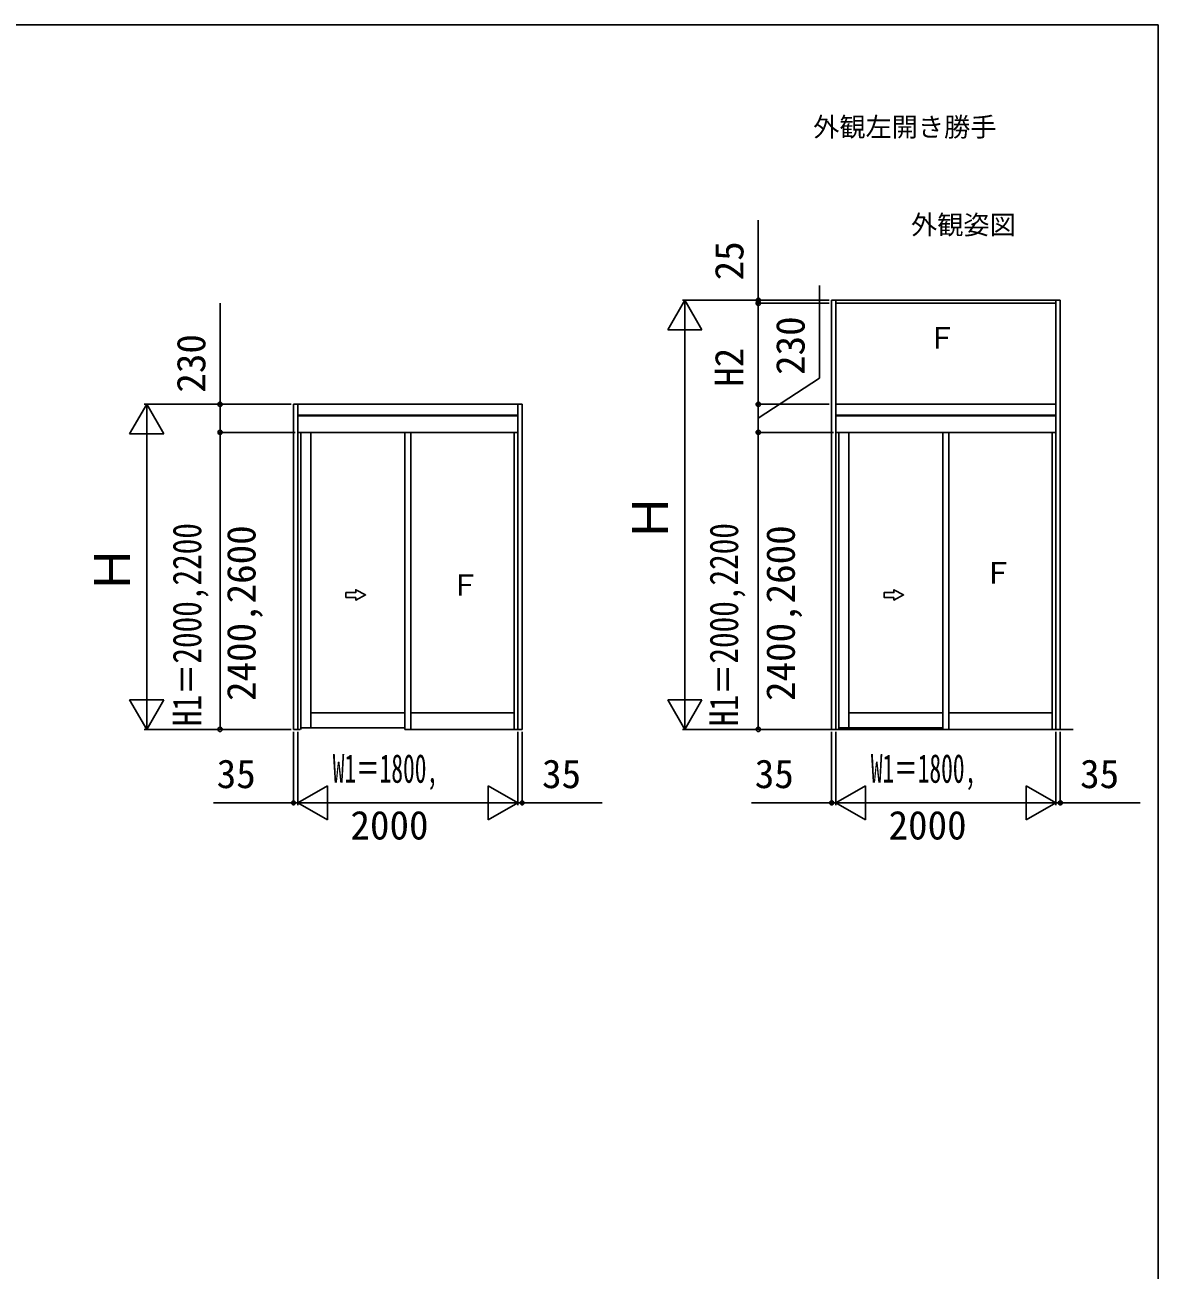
# Model space of a CAD drawing. Units: millimetres, scale not verified. Extents: x -700 to 700, y -1043 to 1038.
# Drawn here: x 237 to 700, y 488 to 997 of the extents above; entities that cross this region are included whole.
import ezdxf
from ezdxf.enums import TextEntityAlignment as Align

# ---------------------------------------------------------------- set-up
doc = ezdxf.new("R2010")
doc.units = ezdxf.units.MM
doc.header["$LTSCALE"] = 6
for name, color, linetype in [('0-1_USER1', 3, 'Continuous'), ('0-6_YKK_A1', 4, 'Continuous'), ('0-7_YKK_D', 6, 'Continuous'), ('0-8_YKK_ZWAK', 7, 'Continuous')]:
    doc.layers.add(name, color=color, linetype=linetype)
doc.styles.add('ＭＳ ゴシック', font='')
doc.styles.get('ＭＳ ゴシック').set_extended_font_data('MS Gothic')

msp = doc.modelspace()

# ---------------------------------------------------------------- linework, layer by layer
at = {"layer": '0-6_YKK_A1'}
for p, q in [((566.5, 708.7), (566.5, 884.15)), ((566.5, 884.15), (660, 884.15)), ((568.25, 708.7), (568.25, 884.15)), ((568.25, 882.9), (658.25, 882.9)), ((658.25, 708.7), (658.25, 884.15)), ((660, 884.15), (660, 708.7)), ((346.5, 708.7), (346.5, 841.65)), ((346.5, 841.65), (440, 841.65)), ((348.25, 841.65), (438.25, 841.65)), ((348.25, 708.7), (348.25, 841.65)), ((438.25, 708.7), (438.25, 841.65)), ((440, 841.65), (440, 708.7)), ((568.25, 841.65), (658.25, 841.65)), ((568.25, 841.65), (658.25, 841.65)), ((348.25, 837.2), (438.25, 837.2)), ((348.25, 836.95), (438.25, 836.95)), ((568.25, 837.2), (658.25, 837.2)), ((568.25, 836.95), (658.25, 836.95)), ((348.25, 830.15), (438.25, 830.15)), ((349.5, 830.15), (349.5, 708.7)), ((353.6, 830.15), (353.6, 709.3)), ((392, 830.15), (353.6, 830.15)), ((392, 830.15), (392, 708.7)), ((394.5, 830.15), (394.5, 708.7)), ((436.75, 708.7), (436.75, 830.15)), ((568.25, 830.15), (658.25, 830.15)), ((569.5, 830.15), (569.5, 708.7)), ((573.6, 830.15), (573.6, 709.3)), ((612, 830.15), (573.6, 830.15)), ((612, 830.15), (612, 708.7)), ((614.5, 830.15), (614.5, 708.7)), ((656.75, 708.7), (656.75, 830.15)), ((367.97, 764.681), (371.97, 764.681)), ((367.97, 764.681), (367.97, 762.681)), ((375.97, 763.681), (371.97, 765.808)), ((371.97, 764.681), (371.97, 765.808)), ((375.97, 763.681), (371.97, 761.554)), ((587.97, 764.681), (591.97, 764.681)), ((587.97, 764.681), (587.97, 762.681)), ((595.97, 763.681), (591.97, 765.808)), ((591.97, 764.681), (591.97, 765.808)), ((595.97, 763.681), (591.97, 761.554)), ((367.97, 762.681), (371.97, 762.681)), ((371.97, 761.554), (371.97, 762.681)), ((587.97, 762.681), (591.97, 762.681)), ((591.97, 761.554), (591.97, 762.681)), ((392, 715.5), (353.6, 715.5)), ((436.75, 715.5), (394.5, 715.5)), ((612, 715.5), (573.6, 715.5)), ((656.75, 715.5), (614.5, 715.5)), ((348.25, 708.7), (346.5, 708.7)), ((348.25, 708.7), (349.3, 708.7)), ((392, 709.3), (349.5, 709.3)), ((440, 708.7), (392, 708.7)), ((557.448, 708.7), (665.254, 708.7)), ((568.25, 708.7), (566.5, 708.7)), ((568.25, 708.7), (569.3, 708.7)), ((612, 709.3), (569.5, 709.3)), ((660, 708.7), (612, 708.7))]:
    msp.add_line(p, q, dxfattribs=at)
for points in [[(371.97, 762.681), (367.97, 762.681), (367.97, 764.681), (371.97, 764.681), (371.97, 765.808), (375.97, 763.681), (371.97, 761.554)], [(591.97, 762.681), (587.97, 762.681), (587.97, 764.681), (591.97, 764.681), (591.97, 765.808), (595.97, 763.681), (591.97, 761.554)]]:
    msp.add_lwpolyline(points, close=True, dxfattribs=at)
at = {"layer": '0-7_YKK_D'}
for p, q in [((536.5, 884.15), (536.5, 916.859)), ((506.5, 884.15), (499.5, 872.026)), ((565.5, 884.15), (505.5, 884.15)), ((506.5, 884.15), (513.5, 872.026)), ((506.5, 884.15), (506.5, 859.901)), ((565.5, 884.15), (535.5, 884.15)), ((565.5, 882.9), (535.5, 882.9)), ((565.5, 882.9), (535.5, 882.9)), ((536.5, 882.9), (536.5, 884.15)), ((536.5, 882.9), (536.5, 841.65)), ((536.5, 882.9), (536.5, 879.5)), ((499.5, 872.026), (513.5, 872.026)), ((506.5, 870.15), (506.5, 722.7)), ((286.5, 841.65), (279.5, 829.526)), ((345.5, 841.65), (285.5, 841.65)), ((286.5, 841.65), (293.5, 829.526)), ((286.5, 841.65), (286.5, 817.401)), ((345.5, 841.65), (315.5, 841.65)), ((565.5, 841.65), (535.5, 841.65)), ((565.5, 841.65), (535.5, 841.65)), ((536.5, 841.65), (536.5, 830.15)), ((347.25, 830.15), (315.5, 830.15)), ((347.25, 830.15), (315.5, 830.15)), ((316.5, 830.15), (316.5, 708.7)), ((565.5, 830.15), (535.5, 830.15)), ((567.25, 830.15), (535.5, 830.15)), ((536.5, 830.15), (536.5, 708.7)), ((279.5, 829.526), (293.5, 829.526)), ((286.5, 827.65), (286.5, 722.7)), ((286.5, 708.7), (286.5, 732.949)), ((506.5, 708.7), (506.5, 732.949)), ((286.5, 708.7), (279.5, 720.824)), ((293.5, 720.824), (279.5, 720.824)), ((286.5, 708.7), (293.5, 720.824)), ((506.5, 708.7), (499.5, 720.824)), ((513.5, 720.824), (499.5, 720.824)), ((506.5, 708.7), (513.5, 720.824)), ((345.5, 708.7), (285.5, 708.7)), ((345.5, 708.7), (315.5, 708.7)), ((346.5, 707.7), (346.5, 677.7)), ((348.25, 707.7), (348.25, 677.7)), ((348.25, 707.7), (348.25, 677.7)), ((438.25, 707.7), (438.25, 677.7)), ((438.25, 707.7), (438.25, 677.7)), ((440, 707.7), (440, 677.7)), ((565.5, 708.7), (505.5, 708.7)), ((565.5, 708.7), (535.5, 708.7)), ((566.5, 707.7), (566.5, 677.7)), ((568.25, 707.7), (568.25, 677.7)), ((568.25, 707.7), (568.25, 677.7)), ((658.25, 707.7), (658.25, 677.7)), ((658.25, 707.7), (658.25, 677.7)), ((660, 707.7), (660, 677.7)), ((348.25, 678.7), (360.374, 685.7)), ((360.374, 671.7), (360.374, 685.7)), ((438.25, 678.7), (426.126, 685.7)), ((426.126, 685.7), (426.126, 671.7)), ((568.25, 678.7), (580.374, 685.7)), ((580.374, 671.7), (580.374, 685.7)), ((658.25, 678.7), (646.126, 685.7)), ((646.126, 685.7), (646.126, 671.7)), ((346.5, 678.7), (313.791, 678.7)), ((348.25, 678.7), (346.5, 678.7)), ((348.25, 678.7), (351.65, 678.7)), ((348.25, 678.7), (360.374, 671.7)), ((348.25, 678.7), (372.499, 678.7)), ((362.25, 678.7), (424.25, 678.7)), ((438.25, 678.7), (414.001, 678.7)), ((438.25, 678.7), (426.126, 671.7)), ((438.25, 678.7), (434.85, 678.7)), ((438.25, 678.7), (440, 678.7)), ((440, 678.7), (472.709, 678.7)), ((566.5, 678.7), (533.791, 678.7)), ((568.25, 678.7), (566.5, 678.7)), ((568.25, 678.7), (571.65, 678.7)), ((568.25, 678.7), (580.374, 671.7)), ((568.25, 678.7), (592.499, 678.7)), ((582.25, 678.7), (644.25, 678.7)), ((658.25, 678.7), (634.001, 678.7)), ((658.25, 678.7), (646.126, 671.7)), ((658.25, 678.7), (654.85, 678.7)), ((658.25, 678.7), (660, 678.7)), ((660, 678.7), (692.709, 678.7))]:
    msp.add_line(p, q, dxfattribs=at)
for points in [[(536.5, 835.9), (561.5, 852.305), (561.5, 890.214)], [(316.5, 830.15), (316.5, 841.65), (316.5, 882.959)]]:
    msp.add_lwpolyline(points, dxfattribs=at)
for centre in [(536.5, 884.15), (536.5, 882.9), (536.5, 882.9), (316.5, 841.65), (536.5, 841.65), (536.5, 841.65), (316.5, 830.15), (316.5, 830.15), (536.5, 830.15), (536.5, 830.15), (316.5, 708.7), (536.5, 708.7), (346.5, 678.7), (440, 678.7), (566.5, 678.7), (660, 678.7)]:
    msp.add_circle(centre, 0.85, dxfattribs=at)
at = {"layer": '0-8_YKK_ZWAK'}
msp.add_line((-700, 996.7), (700, 996.7), dxfattribs=at)
msp.add_lwpolyline([(-700, -1043.3), (700, -1043.3), (700, 996.7)], dxfattribs=at)

# ---------------------------------------------------------------- texts
at = {"layer": '0-1_USER1', "style": 'ＭＳ ゴシック'}
for s, p in [('外観左開き勝手', (559, 948.7)), ('外観姿図', (599, 908.7))]:
    msp.add_text(s, height=7.845, dxfattribs=at).set_placement(p, align=Align.BOTTOM_LEFT)
at = {"layer": '0-6_YKK_A1', "style": 'ＭＳ ゴシック'}
for p in [(605.568, 861.7), (628.568, 765.7), (410.621, 760.7)]:
    msp.add_text('Ｆ', height=8.798, dxfattribs=at).set_placement(p, align=Align.BOTTOM_LEFT)
at = {"layer": '0-7_YKK_D', "style": 'ＭＳ ゴシック'}
for s, height, p in [('25', 11.73, (534, 892.268)), ('230', 11.73, (559, 853.623)), ('230', 11.73, (314, 846.368)), ('H2', 11.73, (534, 848.775)), ('Ｈ', 14.66, (504, 785.289)), ('2400,2600', 11.73, (334.5, 720.334)), ('2400,2600', 11.73, (555, 720.334)), ('Ｈ', 14.66, (284, 764.039))]:
    msp.add_text(s, height=height, rotation=90, dxfattribs=at).set_placement(p, align=Align.BOTTOM_LEFT)
at = {"layer": '0-7_YKK_D', "style": 'ＭＳ ゴシック', "width": 0.8}
for p in [(312.318, 710.043), (531.818, 710.043)]:
    msp.add_text('H1＝2000,2200', height=11.73, rotation=90, dxfattribs=at).set_placement(p, align=Align.BOTTOM_LEFT)
at = {"layer": '0-7_YKK_D', "style": 'ＭＳ ゴシック', "width": 0.6}
for p in [(362.541, 683.382), (582.541, 683.382)]:
    msp.add_text('W1＝1800,', height=11.73, dxfattribs=at).set_placement(p, align=Align.BOTTOM_LEFT)
at = {"layer": '0-7_YKK_D', "style": 'ＭＳ ゴシック'}
for s, p in [('35', (315.109, 681.2)), ('35', (448.118, 681.2)), ('35', (535.109, 681.2)), ('35', (668.118, 681.2)), ('2000', (369.795, 660.2)), ('2000', (589.795, 660.2))]:
    msp.add_text(s, height=11.73, dxfattribs=at).set_placement(p, align=Align.BOTTOM_LEFT)

doc.saveas('drawing.dxf')
